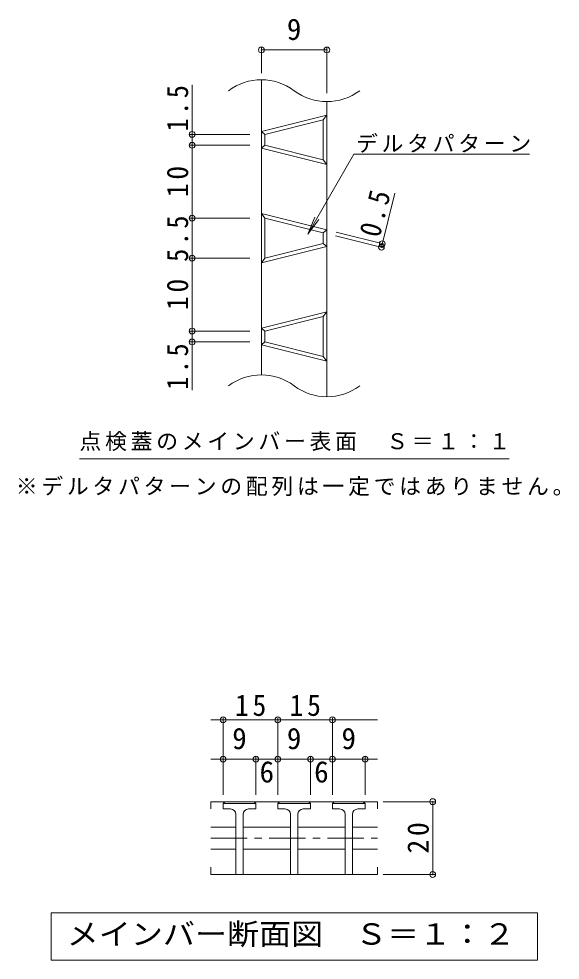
# Model space of a CAD drawing. Units: millimetres on the paper, enlarged 4 times, with parts at other scales. Extents: x -593 to 717, y -544 to 464.
# Drawn here: x 419 to 717, y -338 to 179 of the extents above; entities that cross this region are included whole.
import ezdxf
from ezdxf.enums import TextEntityAlignment as Align

# ---------------------------------------------------------------- set-up
doc = ezdxf.new("R2010")
doc.units = ezdxf.units.MM
doc.header["$LTSCALE"] = 4
doc.header["$PDMODE"] = 32
doc.header["$PDSIZE"] = 3.2
doc.linetypes.add('CHAIN1', pattern=[8, 5, -1, 1, -1])
for name, color, linetype, lineweight in [('1-2_1-2ﾚｲﾔ', 3, 'Continuous', 9), ('1-4_1-4ﾚｲﾔ', 7, 'Continuous', 9), ('1-E', 7, 'Continuous', 9), ('D-2', 3, 'Continuous', 9), ('D-4', 7, 'Continuous', 9), ('D-E', 2, 'Continuous', 9)]:
    doc.layers.add(name, color=color, linetype=linetype, lineweight=lineweight)
doc.styles.add('ＭＳ ゴシック', font='')
doc.styles.get('ＭＳ ゴシック').set_extended_font_data('MS Gothic')

msp = doc.modelspace()

# ---------------------------------------------------------------- linework, layer by layer
at = {"layer": '1-2_1-2ﾚｲﾔ'}
for p, q in [((552.632, 146.017), (552.632, -16.065)), ((588.632, 134.017), (588.632, -28.065)), ((552.632, 117.578), (588.632, 126.579)), ((588.632, 126.579), (586.632, 124.017)), ((554.632, 116.017), (586.632, 124.017)), ((586.632, 124.017), (586.632, 102.017)), ((552.632, 117.578), (554.632, 116.017)), ((554.632, 116.017), (554.632, 110.017)), ((552.632, 108.455), (554.632, 110.017)), ((554.632, 110.017), (586.632, 102.017)), ((552.632, 108.455), (588.632, 99.455)), ((586.632, 102.017), (588.632, 99.455)), ((552.632, 72.578), (588.632, 63.578)), ((552.632, 72.578), (554.632, 70.017)), ((554.632, 70.017), (554.632, 48.017)), ((554.632, 70.017), (586.632, 62.017)), ((588.632, 63.578), (586.632, 62.017)), ((586.632, 62.017), (586.632, 56.017)), ((588.632, 54.455), (552.632, 45.455)), ((586.632, 56.017), (554.632, 48.017)), ((586.632, 56.017), (588.632, 54.455)), ((554.632, 48.017), (552.632, 45.455)), ((552.632, 9.579), (588.632, 18.578)), ((554.632, 8.017), (586.632, 16.017)), ((588.632, 18.578), (586.632, 16.017)), ((586.632, 16.017), (586.632, -5.983)), ((552.632, 9.579), (554.632, 8.017)), ((554.632, 8.017), (554.632, 2.017)), ((552.632, 0.455), (554.632, 2.017)), ((552.632, 0.455), (588.632, -8.545)), ((554.632, 2.017), (586.632, -5.983)), ((586.632, -5.983), (588.632, -8.545))]:
    msp.add_line(p, q, dxfattribs=at)
for centre, start, end in [((552.632, 116.017), 53.1301, 126.8699), ((588.632, 164.017), 233.1301, 306.8699), ((552.632, -46.065), 53.1301, 126.8699), ((588.632, 1.935), 233.1301, 306.8699)]:
    msp.add_arc(centre, 30, start, end, dxfattribs=at)
at = {"layer": '1-4_1-4ﾚｲﾔ'}
for p, q in [((552.632, 149.571), (552.632, 163.573)), ((552.632, 162.373), (588.632, 162.373)), ((588.632, 138.738), (588.632, 163.573)), ((514.575, -24.41), (514.575, 143.282)), ((546.365, 116.017), (513.375, 116.017)), ((546.365, 110.017), (513.375, 110.017)), ((618.575, 54.031), (625.985, 83.67)), ((546.365, 70.017), (513.375, 70.017)), ((593.805, 62.285), (620.224, 55.68)), ((593.32, 60.345), (619.739, 53.74)), ((546.365, 48.017), (513.375, 48.017)), ((546.365, 8.017), (513.375, 8.017)), ((546.365, 2.017), (513.375, 2.017))]:
    msp.add_line(p, q, dxfattribs=at)
for p in [(552.632, 162.373), (588.632, 162.373), (514.575, 116.017), (514.575, 110.017), (514.575, 70.017), (619.06, 55.971), (618.575, 54.031), (514.575, 48.017), (514.575, 8.017), (514.575, 2.017)]:
    msp.add_point(p, dxfattribs=at)
at = {"layer": '1-E'}
for p, q in [((578.134, 61.245), (603.448, 105.091)), ((603.448, 105.091), (699.983, 105.091)), ((578.134, 61.245), (581.961, 70.484)), ((578.134, 61.245), (584.222, 69.179)), ((452.741, -62.185), (688.741, -62.185))]:
    msp.add_line(p, q, dxfattribs=at)
at = {"layer": 'D-2'}
for p, q in [((524.892, -250.461), (524.892, -254.461)), ((616.371, -250.461), (524.892, -250.461)), ((531.632, -251.461), (532.632, -250.461)), ((531.632, -254.461), (531.632, -251.461)), ((549.632, -251.461), (531.632, -251.461)), ((549.632, -251.461), (548.632, -250.461)), ((549.632, -254.461), (549.632, -251.461)), ((561.632, -251.461), (562.632, -250.461)), ((561.632, -254.461), (561.632, -251.461)), ((579.632, -251.461), (561.632, -251.461)), ((579.632, -251.461), (578.632, -250.461)), ((579.632, -254.461), (579.632, -251.461)), ((591.632, -251.461), (592.632, -250.461)), ((591.632, -254.461), (591.632, -251.461)), ((609.632, -251.461), (591.632, -251.461)), ((609.632, -251.461), (608.632, -250.461)), ((609.632, -254.461), (609.632, -251.461)), ((616.371, -250.461), (616.371, -254.461)), ((535.632, -254.461), (531.632, -254.461)), ((538.632, -257.461), (538.632, -290.461)), ((542.632, -257.461), (542.632, -290.461)), ((545.632, -254.461), (549.632, -254.461)), ((565.632, -254.461), (561.632, -254.461)), ((568.632, -257.461), (568.632, -290.461)), ((572.632, -257.461), (572.632, -290.461)), ((575.632, -254.461), (579.632, -254.461)), ((595.632, -254.461), (591.632, -254.461)), ((598.632, -257.461), (598.632, -290.461)), ((602.632, -257.461), (602.632, -290.461)), ((605.632, -254.461), (609.632, -254.461)), ((524.892, -264.461), (538.632, -264.461)), ((542.632, -264.461), (568.631, -264.461)), ((572.632, -264.461), (598.631, -264.461)), ((616.371, -264.461), (602.632, -264.461)), ((524.892, -276.461), (538.632, -276.461)), ((542.632, -276.461), (568.631, -276.461)), ((572.632, -276.461), (598.631, -276.461)), ((616.371, -276.461), (602.632, -276.461)), ((524.892, -290.461), (524.892, -286.461)), ((616.371, -290.461), (616.371, -286.461)), ((524.892, -290.461), (616.371, -290.461))]:
    msp.add_line(p, q, dxfattribs=at)
at = {"layer": 'D-2', "linetype": 'CHAIN1'}
msp.add_line((524.892, -270.461), (616.371, -270.461), dxfattribs=at)
at = {"layer": 'D-2'}
for centre, start, end in [((535.632, -257.461), 0, 90), ((545.632, -257.461), 90, 180), ((565.632, -257.461), 0, 90), ((575.632, -257.461), 90, 180), ((595.632, -257.461), 0, 90), ((605.632, -257.461), 90, 180)]:
    msp.add_arc(centre, 3, start, end, dxfattribs=at)
at = {"layer": 'D-4'}
for p, q in [((524.892, -205.536), (616.371, -205.536)), ((531.632, -246.733), (531.632, -204.336)), ((561.632, -246.733), (561.632, -204.336)), ((591.632, -246.733), (591.632, -204.336)), ((524.892, -227.116), (616.371, -227.116)), ((549.632, -246.733), (549.632, -225.916)), ((579.632, -246.733), (579.632, -225.916)), ((609.632, -246.733), (609.632, -225.916)), ((619.506, -250.461), (647.933, -250.461)), ((646.733, -290.461), (646.733, -250.461)), ((619.506, -290.461), (647.933, -290.461))]:
    msp.add_line(p, q, dxfattribs=at)
for p in [(531.632, -205.536), (561.632, -205.536), (591.632, -205.536), (531.632, -227.116), (549.632, -227.116), (561.632, -227.116), (579.632, -227.116), (591.632, -227.116), (609.632, -227.116), (646.733, -250.461), (646.733, -290.461)]:
    msp.add_point(p, dxfattribs=at)
at = {"layer": 'D-E'}
msp.add_lwpolyline([(437.147, -337.504), (437.147, -311.504), (704.334, -311.504), (704.334, -337.504)], close=True, dxfattribs=at)

# ---------------------------------------------------------------- texts
at = {"layer": '1-4_1-4ﾚｲﾔ', "color": 2, "style": 'ＭＳ ゴシック'}
msp.add_text('9', height=11.73, dxfattribs=at).set_placement((566.632, 164.373), align=Align.BOTTOM_LEFT)
at = {"layer": '1-4_1-4ﾚｲﾔ', "color": 2, "char_height": 11.73, "attachment_point": 7, "style": 'ＭＳ ゴシック'}
for s, insert, rotation in [('\\T1.27;\\W0.9;1.5', (512.575, 117.65), 90), ('\\T1.27;\\W0.95;10', (512.575, 81.517), 90), ('\\T1.27;\\W0.9;0.5', (617.749, 58.835), 75.964), ('\\T1.27;\\W0.9;5.5', (512.575, 46.017), 90), ('\\T1.27;\\W0.95;10', (512.575, 19.517), 90), ('\\T1.27;\\W0.9;1.5', (512.575, -24.197), 90)]:
    msp.add_mtext(s, dxfattribs=dict(at, insert=insert, rotation=rotation))
at = {"layer": '1-E', "char_height": 8.798, "attachment_point": 7, "style": 'ＭＳ ゴシック'}
for s, insert in [('\\T1.17;デルタパターン', (604.611, 105.93)), ('\\T1.17;点検蓋のメインバー表面\u3000Ｓ＝１：１', (452.741, -57.91)), ('\\T1.17;※デルタパターンの配列は一定ではありません。', (417.741, -82.639))]:
    msp.add_mtext(s, dxfattribs=dict(at, insert=insert))
at = {"layer": 'D-4', "color": 2, "style": 'ＭＳ ゴシック'}
for s, p in [('9', (536.632, -225.116)), ('9', (566.632, -225.116)), ('9', (596.632, -225.116)), ('6', (551.632, -243.431)), ('6', (581.632, -243.431))]:
    msp.add_text(s, height=11.73, dxfattribs=at).set_placement(p, align=Align.BOTTOM_LEFT)
at = {"layer": 'D-4', "color": 2, "char_height": 11.73, "attachment_point": 7, "style": 'ＭＳ ゴシック'}
for insert in [(538.132, -203.536), (568.132, -203.536)]:
    msp.add_mtext('\\T1.27;\\W0.95;15', dxfattribs=dict(at, insert=insert))
at = {"layer": 'D-4', "color": 2, "insert": (644.733, -278.961), "char_height": 11.73, "attachment_point": 7, "rotation": 90, "style": 'ＭＳ ゴシック'}
msp.add_mtext('\\T1.27;\\W0.95;20', dxfattribs=at)
at = {"layer": 'D-E', "style": 'ＭＳ ゴシック', "width": 1.1}
msp.add_text('メインバー断面図\u3000Ｓ＝１：２', height=11.73, dxfattribs=at).set_placement((445.741, -332.504), align=Align.BOTTOM_LEFT)

doc.saveas('drawing.dxf')
